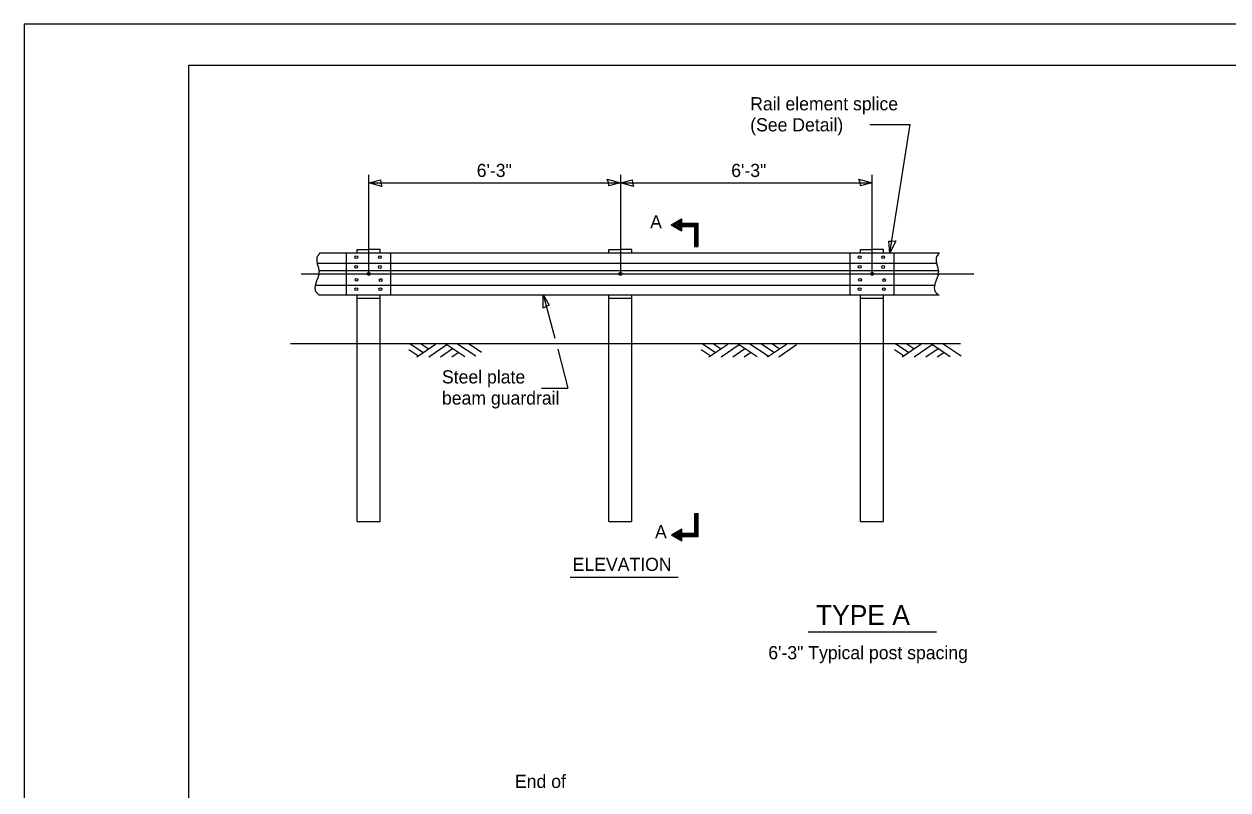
# Model space of a CAD drawing. Extents: x 0 to 2.83, y 0 to 1.83.
# Drawn here: x 0 to 1.218, y 1.058 to 1.833 of the extents above; entities that cross this region are included whole.
import ezdxf

# ---------------------------------------------------------------- set-up
doc = ezdxf.new("R2010")
doc.units = 0
for name, color, linetype in [('RD_Pr_Roadway_Dimensions', 7, 'Continuous'), ('RD_Pr_Roadway_Notes', 7, 'Continuous'), ('SH_General_Details', 7, 'Continuous'), ('SH_Printer_Plotting_Border', 7, 'Continuous')]:
    doc.layers.add(name, color=color, linetype=linetype)

msp = doc.modelspace()

# ---------------------------------------------------------------- linework, layer by layer
at = {"layer": 'RD_Pr_Roadway_Dimensions'}
for p, q in [((0.3487, 1.6726), (0.6034, 1.6726)), ((0.6034, 1.6726), (0.8581, 1.6726))]:
    msp.add_line(p, q, dxfattribs=at)
for points in [[(0.3621, 1.6689), (0.3487, 1.6726), (0.3606, 1.6756), (0.361, 1.6723)], [(0.5901, 1.6763), (0.6034, 1.6726), (0.5916, 1.6697), (0.5912, 1.673)], [(0.6167, 1.6689), (0.6034, 1.6726), (0.6152, 1.6756), (0.6156, 1.6723)], [(0.8447, 1.6763), (0.8581, 1.6726), (0.8462, 1.6697), (0.8458, 1.673)]]:
    msp.add_lwpolyline(points, close=True, dxfattribs=at)
at = {"layer": 'RD_Pr_Roadway_Notes'}
for p, q in [((0.8556, 1.7318), (0.8967, 1.7318)), ((0.8761, 1.6014), (0.8967, 1.7318)), ((0.6547, 1.63), (0.6651, 1.636)), ((0.6566, 1.63), (0.6642, 1.6344)), ((0.6585, 1.63), (0.6633, 1.6328)), ((0.6633, 1.6328), (0.6633, 1.6272)), ((0.6642, 1.6344), (0.6642, 1.6256)), ((0.6651, 1.636), (0.6651, 1.624)), ((0.6547, 1.63), (0.6651, 1.624)), ((0.6566, 1.63), (0.6642, 1.6256)), ((0.6585, 1.63), (0.6633, 1.6272)), ((0.6603, 1.63), (0.6623, 1.6311)), ((0.6603, 1.63), (0.6623, 1.6288)), ((0.6623, 1.6311), (0.6623, 1.6288)), ((0.6651, 1.6317), (0.6818, 1.6317)), ((0.6651, 1.6308), (0.681, 1.6308)), ((0.6651, 1.63), (0.6801, 1.63)), ((0.6651, 1.6292), (0.6793, 1.6292)), ((0.6651, 1.6283), (0.6785, 1.6283)), ((0.6785, 1.6283), (0.6785, 1.6083)), ((0.6793, 1.6292), (0.6793, 1.6083)), ((0.6801, 1.63), (0.6801, 1.6083)), ((0.681, 1.6308), (0.681, 1.6083)), ((0.6818, 1.6317), (0.6818, 1.6083)), ((0.6785, 1.6083), (0.6818, 1.6083)), ((0.5253, 1.5594), (0.5369, 1.5154)), ((0.5399, 1.5043), (0.5503, 1.4648)), ((0.5235, 1.4648), (0.5503, 1.4648)), ((0.6788, 1.3379), (0.6822, 1.3379)), ((0.6788, 1.3179), (0.6788, 1.3379)), ((0.6797, 1.3171), (0.6797, 1.3379)), ((0.6805, 1.3162), (0.6805, 1.3379)), ((0.6813, 1.3154), (0.6813, 1.3379)), ((0.6822, 1.3146), (0.6822, 1.3379)), ((0.6551, 1.3162), (0.6655, 1.3222)), ((0.6551, 1.3162), (0.6655, 1.3102)), ((0.657, 1.3162), (0.6646, 1.3206)), ((0.657, 1.3162), (0.6646, 1.3118)), ((0.6588, 1.3162), (0.6636, 1.319)), ((0.6588, 1.3162), (0.6636, 1.3135)), ((0.6607, 1.3162), (0.6627, 1.3174)), ((0.6607, 1.3162), (0.6627, 1.3151)), ((0.6627, 1.3151), (0.6627, 1.3174)), ((0.6636, 1.3135), (0.6636, 1.319)), ((0.6646, 1.3118), (0.6646, 1.3206)), ((0.6655, 1.3102), (0.6655, 1.3222)), ((0.6655, 1.3179), (0.6788, 1.3179)), ((0.6655, 1.3171), (0.6797, 1.3171)), ((0.6655, 1.3162), (0.6805, 1.3162)), ((0.6655, 1.3154), (0.6813, 1.3154)), ((0.6655, 1.3146), (0.6822, 1.3146)), ((0.5524, 1.2735), (0.6619, 1.2735)), ((0.7935, 1.2179), (0.9231, 1.2179))]:
    msp.add_line(p, q, dxfattribs=at)
for points in [[(0.8819, 1.614), (0.8761, 1.6014), (0.875, 1.6136), (0.8783, 1.6135)], [(0.5251, 1.5456), (0.5253, 1.5594), (0.5312, 1.5488), (0.5281, 1.5475)]]:
    msp.add_lwpolyline(points, close=True, dxfattribs=at)
at = {"layer": 'SH_General_Details'}
for p, q in [((0, 1.8333), (0, 0)), ((2.8333, 1.8333), (0, 1.8333)), ((0.3487, 1.5804), (0.3487, 1.6806)), ((0.6034, 1.6806), (0.6034, 1.5804)), ((0.8581, 1.5804), (0.8581, 1.6806)), ((0.2992, 1.6017), (0.9258, 1.6017)), ((0.3263, 1.5591), (0.3263, 1.6017)), ((0.3371, 1.6051), (0.3487, 1.6051)), ((0.3371, 1.6017), (0.3371, 1.6051)), ((0.3604, 1.6051), (0.3487, 1.6051)), ((0.3604, 1.6017), (0.3604, 1.6051)), ((0.3711, 1.5591), (0.3711, 1.6017)), ((0.5918, 1.6051), (0.6034, 1.6051)), ((0.5918, 1.6017), (0.5918, 1.6051)), ((0.615, 1.6051), (0.6034, 1.6051)), ((0.615, 1.6017), (0.615, 1.6051)), ((0.8359, 1.5591), (0.8359, 1.6017)), ((0.8464, 1.6051), (0.8581, 1.6051)), ((0.8464, 1.6017), (0.8464, 1.6051)), ((0.8697, 1.6051), (0.8581, 1.6051)), ((0.8697, 1.6017), (0.8697, 1.6051)), ((0.8805, 1.5591), (0.8805, 1.6017)), ((0.2972, 1.5914), (0.9232, 1.5913)), ((0.2983, 1.5839), (0.925, 1.5838)), ((0.2803, 1.5804), (0.9609, 1.5804)), ((0.2952, 1.569), (0.9219, 1.5689)), ((0.2992, 1.5591), (0.9255, 1.5591)), ((0.3371, 1.5098), (0.3371, 1.5591)), ((0.3371, 1.5558), (0.3604, 1.5558)), ((0.3604, 1.5098), (0.3604, 1.5591)), ((0.5918, 1.5098), (0.5918, 1.5591)), ((0.5918, 1.5558), (0.615, 1.5558)), ((0.615, 1.5098), (0.615, 1.5591)), ((0.8464, 1.5098), (0.8464, 1.5591)), ((0.8464, 1.5558), (0.8697, 1.5558)), ((0.8697, 1.5098), (0.8697, 1.5591)), ((0.2694, 1.5098), (0.9475, 1.5098)), ((0.3371, 1.3296), (0.3371, 1.5098)), ((0.3604, 1.3296), (0.3604, 1.5098)), ((0.3894, 1.5098), (0.464, 1.5098)), ((0.3984, 1.4974), (0.3894, 1.5035)), ((0.4035, 1.5008), (0.3907, 1.5094)), ((0.3973, 1.4966), (0.4163, 1.5094)), ((0.409, 1.5045), (0.4019, 1.5094)), ((0.4095, 1.4966), (0.4277, 1.5088)), ((0.4212, 1.4966), (0.4336, 1.5049)), ((0.4459, 1.4966), (0.4268, 1.5094)), ((0.4328, 1.4966), (0.4393, 1.501)), ((0.4571, 1.497), (0.4387, 1.5094)), ((0.4629, 1.5009), (0.4505, 1.5094)), ((0.5918, 1.3296), (0.5918, 1.5098)), ((0.615, 1.3296), (0.615, 1.5098)), ((0.6852, 1.5098), (0.7749, 1.5098)), ((0.6942, 1.4974), (0.6852, 1.5035)), ((0.6993, 1.5008), (0.6864, 1.5094)), ((0.693, 1.4966), (0.712, 1.5094)), ((0.7047, 1.5045), (0.6976, 1.5094)), ((0.7053, 1.4966), (0.7234, 1.5088)), ((0.717, 1.4966), (0.7293, 1.5049)), ((0.7416, 1.4966), (0.7226, 1.5094)), ((0.7285, 1.4966), (0.735, 1.501)), ((0.7528, 1.497), (0.7344, 1.5094)), ((0.7587, 1.5009), (0.7462, 1.5094)), ((0.7523, 1.4966), (0.7713, 1.5094)), ((0.764, 1.5047), (0.7572, 1.5094)), ((0.7636, 1.4966), (0.7817, 1.5088)), ((0.8464, 1.3296), (0.8464, 1.5098)), ((0.8697, 1.3296), (0.8697, 1.5098)), ((0.8806, 1.5098), (0.9475, 1.5098)), ((0.8897, 1.4974), (0.8806, 1.5035)), ((0.8948, 1.5008), (0.8819, 1.5094)), ((0.8885, 1.4966), (0.9075, 1.5094)), ((0.9002, 1.5045), (0.8931, 1.5094)), ((0.9007, 1.4966), (0.9189, 1.5088)), ((0.9124, 1.4966), (0.9248, 1.5049)), ((0.9371, 1.4966), (0.918, 1.5094)), ((0.924, 1.4966), (0.9305, 1.501)), ((0.9483, 1.497), (0.9299, 1.5094)), ((0.3371, 1.3296), (0.3604, 1.3296)), ((0.5918, 1.3296), (0.615, 1.3296)), ((0.8464, 1.3296), (0.8697, 1.3296))]:
    msp.add_line(p, q, dxfattribs=at)
msp.add_lwpolyline([(0.1667, 1.7917), (2.7917, 1.7917), (2.7917, 0.0417), (0.1667, 0.0417)], close=True, dxfattribs=at)
for centre in [(0.3361, 1.5973), (0.3599, 1.5973), (0.8454, 1.5973), (0.8692, 1.5973), (0.336, 1.5876), (0.3599, 1.5874), (0.8454, 1.5876), (0.8692, 1.5874), (0.3364, 1.5744), (0.3487, 1.5804), (0.3609, 1.5742), (0.6034, 1.5804), (0.8458, 1.5744), (0.8581, 1.5804), (0.8703, 1.5742), (0.3361, 1.5649), (0.3605, 1.5649), (0.8454, 1.5649), (0.8699, 1.5649)]:
    msp.add_circle(centre, 0.00146, dxfattribs=at)
for points in [[(0.2992, 1.6017), (0.299, 1.6013), (0.2988, 1.6009), (0.2983, 1.6004), (0.298, 1.5997), (0.2977, 1.5991), (0.2972, 1.5986), (0.2967, 1.598), (0.2964, 1.5973), (0.2962, 1.5965), (0.2961, 1.5957), (0.2961, 1.5949), (0.2961, 1.5941), (0.2961, 1.5933), (0.2962, 1.5925), (0.2966, 1.5918), (0.2966, 1.591), (0.2967, 1.5902), (0.297, 1.5894), (0.2972, 1.5886), (0.2975, 1.5878), (0.2978, 1.587), (0.298, 1.5862), (0.298, 1.5854), (0.2982, 1.5846), (0.2983, 1.5838), (0.2985, 1.583), (0.2983, 1.5822), (0.2983, 1.5812), (0.2982, 1.5804), (0.2982, 1.5796), (0.298, 1.5788), (0.2977, 1.578), (0.2974, 1.5771), (0.2972, 1.5763), (0.2969, 1.5755), (0.2964, 1.5748), (0.2961, 1.574), (0.2959, 1.5731), (0.2956, 1.5724), (0.2954, 1.5716), (0.2951, 1.5708), (0.295, 1.57), (0.2948, 1.5692), (0.2946, 1.5684), (0.2945, 1.5676), (0.2943, 1.5667), (0.2943, 1.5657), (0.2945, 1.5649), (0.2946, 1.5641), (0.2948, 1.5632), (0.2951, 1.5625), (0.2956, 1.5619), (0.2961, 1.5613), (0.2967, 1.5608), (0.2972, 1.5601), (0.2977, 1.5597), (0.2983, 1.5592), (0.2988, 1.5591), (0.299, 1.5591), (0.2992, 1.5591)], [(0.9259, 1.6018), (0.9257, 1.6013), (0.9255, 1.6009), (0.925, 1.6004), (0.9247, 1.5998), (0.9244, 1.5991), (0.9239, 1.5986), (0.9234, 1.598), (0.9231, 1.5974), (0.9229, 1.5966), (0.9228, 1.5958), (0.9228, 1.595), (0.9228, 1.5942), (0.9228, 1.5934), (0.9229, 1.5926), (0.9232, 1.5918), (0.9232, 1.591), (0.9234, 1.5902), (0.9237, 1.5894), (0.9239, 1.5886), (0.9242, 1.5878), (0.9245, 1.587), (0.9247, 1.5862), (0.9247, 1.5854), (0.9248, 1.5846), (0.925, 1.5838), (0.9252, 1.583), (0.925, 1.5822), (0.925, 1.5812), (0.9248, 1.5804), (0.9248, 1.5796), (0.9247, 1.5788), (0.9244, 1.578), (0.924, 1.5771), (0.9239, 1.5763), (0.9236, 1.5755), (0.9231, 1.5749), (0.9228, 1.5741), (0.9226, 1.5731), (0.9223, 1.5725), (0.9221, 1.5717), (0.9218, 1.5709), (0.9216, 1.5701), (0.9215, 1.5693), (0.9213, 1.5685), (0.9212, 1.5677), (0.921, 1.5667), (0.921, 1.5658), (0.9212, 1.565), (0.9213, 1.5642), (0.9215, 1.5632), (0.9218, 1.5626), (0.9223, 1.5619), (0.9228, 1.5613), (0.9234, 1.5608), (0.9239, 1.5602), (0.9244, 1.5597), (0.925, 1.5592), (0.9255, 1.5591), (0.9257, 1.5591), (0.9259, 1.5591)]]:
    msp.add_spline(points, degree=3, dxfattribs=at)
at = {"layer": 'SH_Printer_Plotting_Border'}
msp.add_lwpolyline([(0, 0), (2.8333, 0), (2.8333, 1.8333), (0, 1.8333)], close=True, dxfattribs=at)

# ---------------------------------------------------------------- texts
at = {"layer": 'RD_Pr_Roadway_Dimensions'}
for p in [(0.458, 1.6785), (0.7155, 1.6785)]:
    msp.add_text('6\'-3"', height=0.01333, dxfattribs=at).set_placement(p)
at = {"layer": 'RD_Pr_Roadway_Notes'}
for s, height, p in [('Rail element splice', 0.013333, (0.7347, 1.746)), ('(See Detail)', 0.013333, (0.7347, 1.7247)), ('A', 0.0133, (0.6335, 1.6265)), ('Steel plate', 0.013333, (0.4228, 1.4695)), ('beam guardrail', 0.013333, (0.4228, 1.4481)), ('A', 0.0133, (0.6384, 1.3128)), ('ELEVATION', 0.01333, (0.5551, 1.2797)), ('TYPE A', 0.02, (0.8012, 1.2251)), ('6\'-3" Typical post spacing', 0.013333, (0.753, 1.1903)), ('End of', 0.01333, (0.4967, 1.06))]:
    msp.add_text(s, height=height, dxfattribs=at).set_placement(p)

doc.saveas('drawing.dxf')
